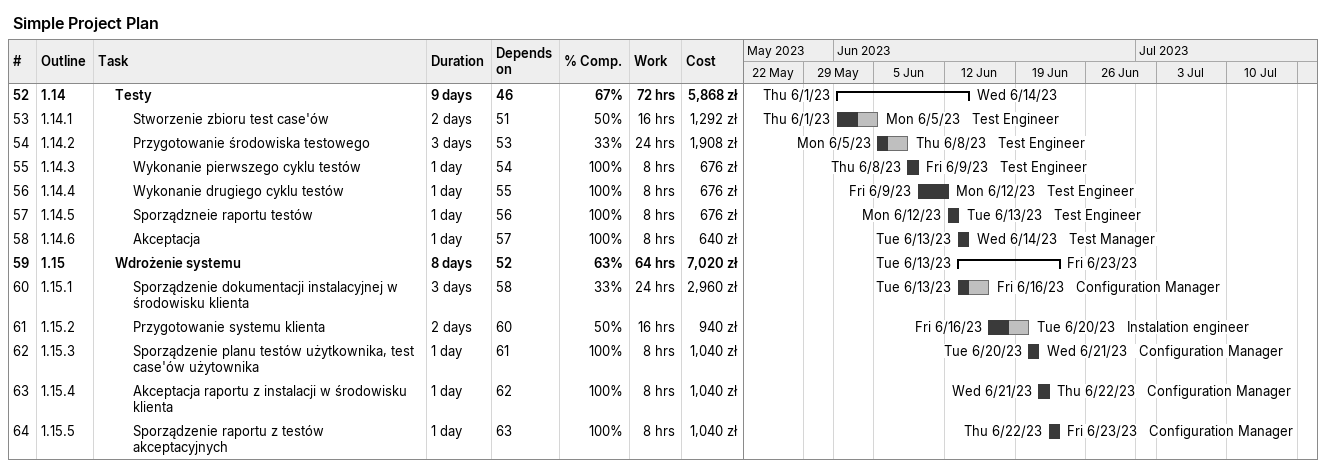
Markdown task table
Simple Project Plan

| ID | WBS | Task | Duration | Start | Finish | Predecessors | Resources | % complete | Work (h) | Cost (zł) |
|---|---|---|---|---|---|---|---|---|---|---|
| 52 | 1.14 | **Testy** | 9d | 2023-06-01 | 2023-06-14 | 46 |  | 67 | 72 | 5868 |
| 53 | 1.14.1 | Stworzenie zbioru test case'ów | 2d | 2023-06-01 | 2023-06-05 | 51 | Test Engineer | 50 | 16 | 1292 |
| 54 | 1.14.2 | Przygotowanie środowiska testowego | 3d | 2023-06-05 | 2023-06-08 | 53 | Test Engineer | 33 | 24 | 1908 |
| 55 | 1.14.3 | Wykonanie pierwszego cyklu testów | 1d | 2023-06-08 | 2023-06-09 | 54 | Test Engineer | 100 | 8 | 676 |
| 56 | 1.14.4 | Wykonanie drugiego cyklu testów | 1d | 2023-06-09 | 2023-06-12 | 55 | Test Engineer | 100 | 8 | 676 |
| 57 | 1.14.5 | Sporządzneie raportu testów | 1d | 2023-06-12 | 2023-06-13 | 56 | Test Engineer | 100 | 8 | 676 |
| 58 | 1.14.6 | Akceptacja | 1d | 2023-06-13 | 2023-06-14 | 57 | Test Manager | 100 | 8 | 640 |
| 59 | 1.15 | **Wdrożenie systemu** | 8d | 2023-06-13 | 2023-06-23 | 52 |  | 63 | 64 | 7020 |
| 60 | 1.15.1 | Sporządzenie dokumentacji instalacyjnej w środowisku klienta | 3d | 2023-06-13 | 2023-06-16 | 58 | Configuration Manager | 33 | 24 | 2960 |
| 61 | 1.15.2 | Przygotowanie systemu klienta | 2d | 2023-06-16 | 2023-06-20 | 60 | Instalation engineer | 50 | 16 | 940 |
| 62 | 1.15.3 | Sporządzenie planu testów użytkownika, test case'ów użytownika | 1d | 2023-06-20 | 2023-06-21 | 61 | Configuration Manager | 100 | 8 | 1040 |
| 63 | 1.15.4 | Akceptacja raportu z instalacji w środowisku klienta | 1d | 2023-06-21 | 2023-06-22 | 62 | Configuration Manager | 100 | 8 | 1040 |
| 64 | 1.15.5 | Sporządzenie raportu z testów akceptacyjnych | 1d | 2023-06-22 | 2023-06-23 | 63 | Configuration Manager | 100 | 8 | 1040 |
